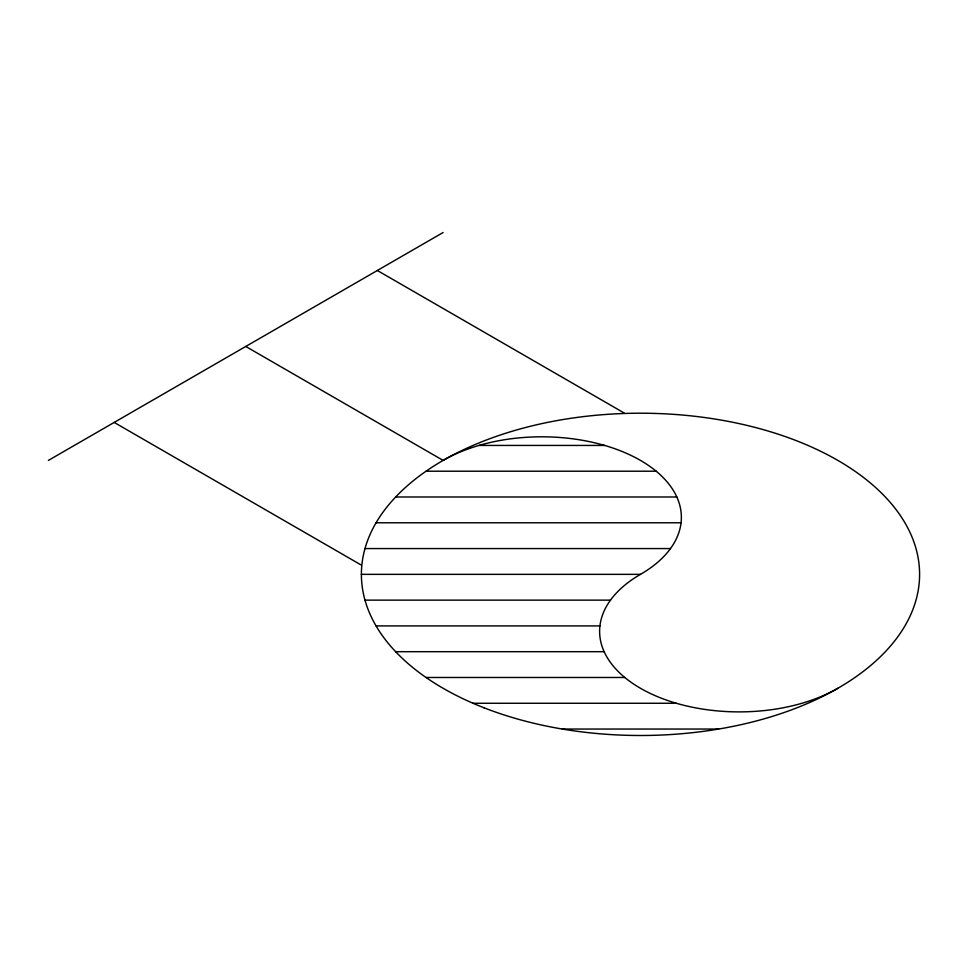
<?xml version="1.0" encoding="UTF-8"?>
<svg xmlns="http://www.w3.org/2000/svg" width="968" height="968" viewBox="0 0 968 968"><rect width="100%" height="100%" fill="white"/><g stroke="black" fill="none" stroke-linecap="round" stroke-linejoin="round"><path stroke-width="1.45" d="M48.4 460.405L443.126 232.514M478.966 445.437L604.649 445.437M426.017 471.21L656.195 471.21M395.634 496.995L676.826 496.995M376.056 522.78L681.048 522.78M364.972 548.566L670.485 548.566M361.379 574.351L640.489 574.351A139.561 80.574 0 0 0 640.489 460.405A139.561 80.574 0 0 0 443.126 460.405L245.763 346.459M364.972 600.136L610.493 600.136M376.056 625.909L599.93 625.909M395.634 651.694L604.153 651.694M426.029 677.479L624.784 677.479M473.025 703.264L676.33 703.264M562.347 729.049L718.631 729.049M377.339 270.495L624.033 412.925M114.188 422.423L360.895 564.852M837.84 688.296A139.561 80.574 0 0 1 640.489 688.296A139.561 80.574 0 0 1 640.489 574.351M484.048 707.802A279.111 161.148 0 0 0 918.886 585.846A279.111 161.148 0 0 0 518.533 429.405A279.111 161.148 0 0 0 484.048 707.802"/></g></svg>
